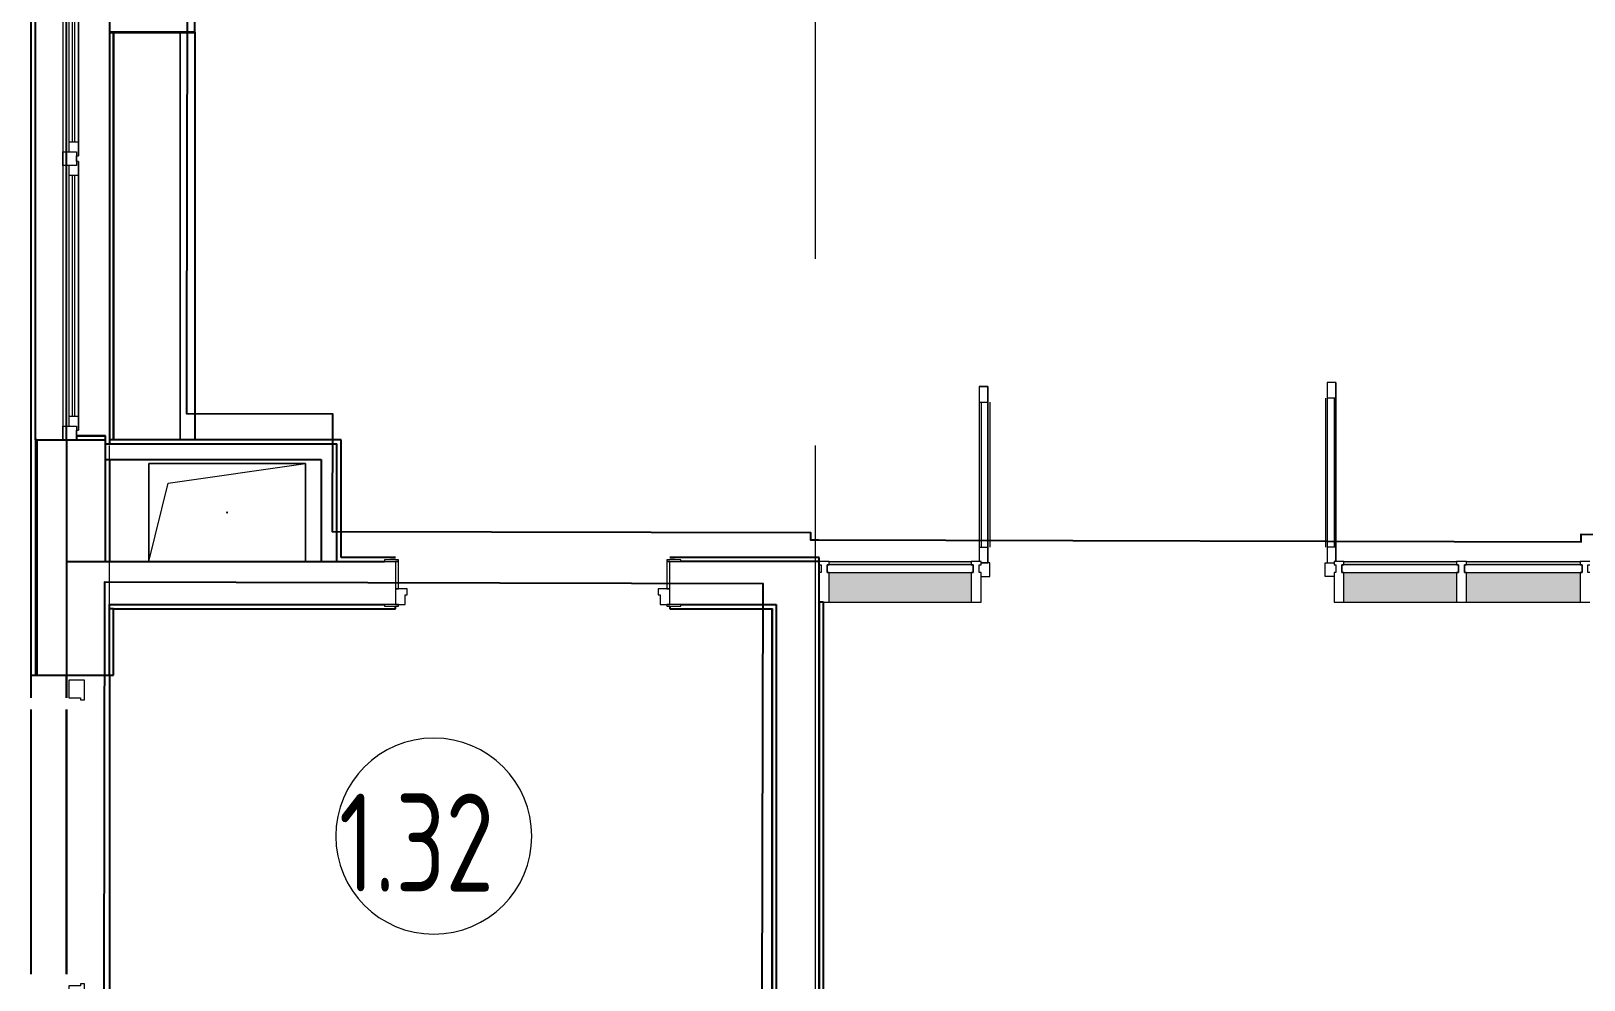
# Model space of a CAD drawing. Header units: millimetres. Extents: x -625 to 415037, y -3642 to 102118.
# Drawn here: x -225 to 7694, y 5629 to 10470 of the extents above; entities that cross this region are included whole.
import ezdxf

# ---------------------------------------------------------------- set-up
doc = ezdxf.new("R2010")
doc.units = ezdxf.units.MM
doc.linetypes.add('Осевая', pattern=[6350, 1270, -952.5, 3175, -952.5])
for name, color, linetype, lineweight in [('A-AREA-IDEN', 7, 'Continuous', 9), ('A-DETL-GENF', 7, 'Continuous', 9), ('A-GENM', 7, 'Continuous', 9), ('A-GLAZ', 7, 'Continuous', 9), ('A-GLAZ-1', 7, 'Continuous', 5), ('A-GLAZ-CURT-1', 7, 'Continuous', 5), ('A-GLAZ-CURT-2', 7, 'Continuous', 20), ('A-GLAZ-CWMG', 7, 'Continuous', 9), ('A-GLAZ-CWMG-1', 7, 'Continuous', 20), ('A-WALL', 7, 'Continuous', 5), ('Оси', 7, 'Continuous', 9), ('Оси-2', 7, 'Осевая', 9)]:
    doc.layers.add(name, color=color, linetype=linetype, lineweight=lineweight)
doc.layers.add('A-DOOR-FRAM-1', color=7, linetype='Continuous', lineweight=5, true_color=0xc0c0c0)
doc.styles.add('СПДС', font='ГОСТ тип А.ttf', dxfattribs={"width": 0.9})

# ---------------------------------------------------------------- blocks, each defined once
blk = doc.blocks.new('120_Окно_СКБ_2Ст - 120_Окно_СКБ_2Ст 2300х2500 _мал створка справа_-22272277-Объем проектирования 1 этажа')
at = {"layer": 'A-GLAZ'}
for p, q in [((-1150, -127), (-1150, -57)), ((-1150, -57), (-1080, -57)), ((-1080, -57), (-1080, -127)), ((250, -127), (250, -57)), ((250, -57), (320, -57)), ((320, -57), (320, -127)), ((1080, -127), (1080, -57)), ((1080, -57), (1150, -57)), ((1150, -57), (1150, -127)), ((-1080, -127), (-1150, -127)), ((-1080, -127), (-1100, -127)), ((-1100, -127), (-1100, -137)), ((-1100, -137), (270, -137)), ((270, -137), (-1100, -137)), ((250, -87), (-1080, -87)), ((-1080, -87), (-1080, -127)), ((-1030, -137), (-1030, -87)), ((200, -137), (200, -87)), ((250, -127), (250, -87)), ((320, -127), (250, -127)), ((270, -127), (250, -127)), ((270, -137), (270, -127)), ((320, -127), (300, -127)), ((300, -127), (300, -137)), ((300, -137), (1100, -137)), ((1100, -137), (300, -137)), ((1080, -87), (320, -87)), ((320, -87), (320, -127)), ((370, -137), (370, -87)), ((1030, -137), (1030, -87)), ((1080, -127), (1080, -87)), ((1150, -127), (1080, -127)), ((1100, -127), (1080, -127)), ((1100, -137), (1100, -127))]:
    blk.add_line(p, q, dxfattribs=at)
at = {"layer": 'A-GLAZ-1'}
for p, q in [((1150, -57), (-1150, -57)), ((-1130, -127), (-1100, -127)), ((-1030, -107), (200, -107)), ((200, -117), (-1030, -117)), ((270, -127), (300, -127)), ((370, -107), (1030, -107)), ((1030, -117), (370, -117)), ((1100, -127), (1130, -127))]:
    blk.add_line(p, q, dxfattribs=at)
blk = doc.blocks.new('110_Дверь_СКБ_2Ст - Д-1 Лестничная клетка EIS60-24280000-Объем проектирования 1 этажа')
at = {"layer": 'A-DOOR-FRAM-1'}
for p, q in [((-672.5, 118), (-742.5, 118)), ((-742.5, 118), (-742.5, 110)), ((-742.5, 110), (-672.5, 110)), ((-637.5, 110), (-687.5, 110)), ((-687.5, 110), (-687.5, 30)), ((-672.5, 110), (-672.5, 118)), ((-637.5, 60), (-637.5, 110)), ((662.5, 110), (662.5, 60)), ((712.5, 110), (662.5, 110)), ((767.5, 118), (697.5, 118)), ((697.5, 118), (697.5, 110)), ((697.5, 110), (767.5, 110)), ((712.5, 30), (712.5, 110)), ((767.5, 110), (767.5, 118)), ((-687.5, 30), (-627.5, 30)), ((-672.5, 30), (-687.5, 30)), ((-687.5, 30), (-687.5, -110)), ((-672.5, -110), (-672.5, 30)), ((-627.5, 60), (-637.5, 60)), ((-627.5, 30), (-627.5, 60)), ((662.5, 60), (652.5, 60)), ((652.5, 60), (652.5, 30)), ((652.5, 30), (712.5, 30)), ((712.5, 30), (697.5, 30)), ((697.5, 30), (697.5, -110)), ((712.5, -110), (712.5, 30)), ((-672.5, -110), (-742.5, -110)), ((-742.5, -110), (-742.5, -118)), ((-742.5, -118), (-672.5, -118)), ((-687.5, -110), (-672.5, -110)), ((-672.5, -118), (-672.5, -110)), ((697.5, -110), (712.5, -110)), ((767.5, -110), (697.5, -110)), ((697.5, -110), (697.5, -118)), ((697.5, -118), (767.5, -118)), ((767.5, -118), (767.5, -110))]:
    blk.add_line(p, q, dxfattribs=at)
blk = doc.blocks.new('110_Дверь_СКБ_2Ст_Наружная - ДН-1_л__ Двухстворчатая 1350 х3200 _ЛК_ в свету с верхним остеклением 2-22796854-Объем проектирования 1 этажа')
at = {"layer": 'A-DOOR-FRAM-1'}
for p, q in [((-715.5, -91), (-805.5, -91)), ((-805.5, -91), (-805.5, -171)), ((-715.5, -151), (-715.5, -91)), ((-705.5, -151), (-715.5, -151)), ((-705.5, -171), (-705.5, -151)), ((754.5, -151), (744.5, -151)), ((744.5, -151), (744.5, -171)), ((754.5, -91), (754.5, -151)), ((844.5, -91), (754.5, -91)), ((844.5, -171), (844.5, -91)), ((-805.5, -171), (-705.5, -171)), ((744.5, -171), (844.5, -171))]:
    blk.add_line(p, q, dxfattribs=at)
blk = doc.blocks.new('Системная панель - Стекло - 40мм-31924845-Объем проектирования 1 этажа')
at = {"layer": 'A-GLAZ-CURT-2'}
for p, q in [((300, 40), (-300, 40)), ((-300, 40), (-300, 0)), ((-300, 0), (300, 0)), ((300, 0), (300, 40))]:
    blk.add_line(p, q, dxfattribs=at)
blk = doc.blocks.new('Прямоугольный импост - Импост структурный с накладкой - 190мм-31923628-Объем проектирования 1 этажа')
at = {"layer": 'A-GLAZ-CWMG'}
for points in [[(7610, 7883), (7610, 7900), (7030, 7900), (7030, 7883)], [(7610, 7693), (7610, 7843), (7030, 7843), (7030, 7693)]]:
    blk.add_hatch(color=256, dxfattribs=at).paths.add_polyline_path(points)
for p, q in [((7030, 7900), (7610, 7900)), ((7030, 7693), (7610, 7693))]:
    blk.add_line(p, q, dxfattribs=at)
blk = doc.blocks.new('Прямоугольный импост - Импост структурный с накладкой - 190мм-31924846-Объем проектирования 1 этажа')
at = {"layer": 'A-GLAZ-CWMG-1'}
for p, q in [((-50, 0), (-50, 17)), ((-50, 17), (0, 17)), ((-40, 0), (-50, 0)), ((-40, -40), (-40, 0)), ((0, 0), (-10, 0)), ((-10, 0), (-10, -40)), ((0, 17), (0, 0)), ((-50, -190), (-50, -40)), ((-50, -40), (-40, -40)), ((-10, -40), (0, -40)), ((0, -40), (0, -190)), ((0, -190), (-50, -190))]:
    blk.add_line(p, q, dxfattribs=at)
blk = doc.blocks.new('Прямоугольный импост - Импост структурный с накладкой - 190мм-31924841-Объем проектирования 1 этажа')
at = {"layer": 'A-GLAZ-CWMG-1'}
for p, q in [((-25, 0), (-25, 17)), ((-25, 17), (25, 17)), ((-15, 0), (-25, 0)), ((-15, -40), (-15, 0)), ((25, 0), (15, 0)), ((15, 0), (15, -40)), ((25, 17), (25, 0)), ((-25, -190), (-25, -40)), ((-25, -40), (-15, -40)), ((15, -40), (25, -40)), ((25, -40), (25, -190)), ((25, -190), (-25, -190))]:
    blk.add_line(p, q, dxfattribs=at)
blk = doc.blocks.new('Прямоугольный импост - Импост структурный с накладкой - 190мм-32633541-Объем проектирования 1 этажа')
at = {"layer": 'A-GLAZ-CWMG-1'}
for p, q in [((0, 17), (-50, 17)), ((-50, 17), (-50, 0)), ((-50, 0), (-40, 0)), ((-40, 0), (-40, -40)), ((-10, -40), (-10, 0)), ((-10, 0), (0, 0)), ((-40, -40), (-50, -40)), ((-50, -40), (-50, -190)), ((0, -40), (-10, -40)), ((-50, -190), (0, -190))]:
    blk.add_line(p, q, dxfattribs=at)
blk = doc.blocks.new('Системная панель - Стекло - 40мм-31924851-Объем проектирования 1 этажа')
at = {"layer": 'A-GLAZ-CURT-2'}
for p, q in [((297.5, 40), (-297.5, 40)), ((-297.5, 40), (-297.5, 0)), ((-297.5, 0), (297.5, 0)), ((297.5, 0), (297.5, 40))]:
    blk.add_line(p, q, dxfattribs=at)
blk = doc.blocks.new('Дверь_Витражная_остекление_ - ДВН_CОШ в витраже В-6-31924853-Объем проектирования 1 этажа')
at = {"layer": 'A-DETL-GENF'}
for p, q in [((-900, 60), (-855, 60)), ((-855, 60), (-855, -10)), ((900, 60), (855, 60)), ((855, 60), (855, -10)), ((-910, -930), (-910, -17)), ((-910, -17), (-910, -930)), ((-865, -10), (-900, -10)), ((-865, -10), (-900, -10)), ((-855, -10), (-900, -10)), ((-865, -930), (-865, -10)), ((-865, -930), (-865, -10)), ((855, -10), (900, -10)), ((865, -10), (900, -10)), ((865, -910), (865, -10)), ((865, -10), (865, -910)), ((900, -10), (865, -10)), ((910, -910), (910, -17)), ((910, -910), (910, -17)), ((-910, -90), (-865, -90)), ((-900, -850), (-900, -90)), ((-856, -850), (-856, -90)), ((856, -830), (856, -90)), ((910, -90), (865, -90)), ((900, -830), (900, -90)), ((-910, -850), (-865, -850)), ((910, -830), (865, -830)), ((-910, -930), (-865, -930)), ((-910, -930), (-865, -930)), ((910, -910), (865, -910)), ((865, -910), (910, -910))]:
    blk.add_line(p, q, dxfattribs=at)
blk = doc.blocks.new('Системная панель - Стекло - 40мм-31924990-Объем проектирования 1 этажа')
at = {"layer": 'A-GLAZ-CURT-1'}
h = blk.add_hatch(dxfattribs=at)
h.set_pattern_fill('FP_188', color=256, style=0, pattern_type=2)
h.set_pattern_definition([(225, (4342.5, 7683), (565.685, -565.685), [400, -1200]), (225, (4742.5, 7883), (565.685, -565.685), [1200, -400]), (225, (3942.5, 8083), (565.685, -565.685), [400, -1200])])
h.paths.add_polyline_path([(372.5, 40), (-372.5, 40), (-372.5, 0), (372.5, 0), (372.5, 3)])
at = {"layer": 'A-GLAZ-CURT-2'}
for p, q in [((372.5, 40), (-372.5, 40)), ((-372.5, 40), (-372.5, 0)), ((-372.5, 0), (372.5, 0)), ((372.5, 0), (372.5, 40))]:
    blk.add_line(p, q, dxfattribs=at)
blk = doc.blocks.new('Прямоугольный импост - Импост структурный с накладкой - 190мм-23800918-Объем проектирования 1 этажа')
at = {"layer": 'A-GLAZ-CWMG'}
for points in [[(4505, 7883), (4505, 7900), (3780, 7900), (3780, 7883), (4060, 7883)], [(3803.3, 7693), (4505, 7693), (4505, 7843), (3780, 7843), (3780, 7693)]]:
    blk.add_hatch(color=256, dxfattribs=at).paths.add_polyline_path(points)
for p, q in [((3780, 7900), (4505, 7900)), ((3780, 7693), (4505, 7693))]:
    blk.add_line(p, q, dxfattribs=at)
blk = doc.blocks.new('Прямоугольный импост - Импост структурный с накладкой - 190мм-31923825-Объем проектирования 1 этажа')
at = {"layer": 'A-GLAZ-CWMG'}
for points in [[(6405, 7883), (6980, 7883), (6980, 7900), (6405, 7900)], [(6810, 7693), (6980, 7693), (6980, 7843), (6405, 7843), (6405, 7693)]]:
    blk.add_hatch(color=256, dxfattribs=at).paths.add_polyline_path(points)
for p, q in [((6405, 7900), (6980, 7900)), ((6405, 7693), (6980, 7693))]:
    blk.add_line(p, q, dxfattribs=at)
blk = doc.blocks.new('GM_Отверстие прямоугольное _в плите_ - Отверстие-21979368-Объем проектирования 1 этажа')
at = {"layer": 'A-GENM'}
for p, q in [((-400, -250), (-400, 250)), ((-400, 250), (400, 250)), ((400, 250), (-400, 250)), ((-400, 250), (-400, -250)), ((-300, 150), (400, 250)), ((400, 250), (400, -250)), ((400, -250), (400, 250)), ((-400, -250), (-300, 150))]:
    blk.add_line(p, q, dxfattribs=at)
for start, end in [(360, 180), (180, 360)]:
    blk.add_arc((0, 0), 2.5, start, end, dxfattribs=at)
blk = doc.blocks.new('Прямоугольный импост - Импост структурный с накладкой - 190мм-31924844-Объем проектирования 1 этажа')
at = {"layer": 'A-GLAZ-CWMG-1'}
for p, q in [((-25, 0), (-25, 17)), ((-25, 17), (25, 17)), ((-15, 0), (-25, 0)), ((-15, -40), (-15, 0)), ((25, 0), (15, 0)), ((15, 0), (15, -40)), ((25, 17), (25, 0)), ((-25, -190), (-25, -40)), ((-25, -40), (-15, -40)), ((15, -40), (25, -40)), ((25, -40), (25, -190)), ((25, -190), (-25, -190))]:
    blk.add_line(p, q, dxfattribs=at)
blk = doc.blocks.new('Зашивка приборов отопления14 - Зашивка приборов отопления-33280456-Объем проектирования 1 этажа')
at = {"layer": 'A-WALL'}
for p, q in [((37471.9, 23439), (35392.9, 23439)), ((35391.9, 23079), (37471.9, 23079)), ((37471.9, 23079), (35391.9, 23079)), ((35391.9, 23004), (37471.9, 23004))]:
    blk.add_line(p, q, dxfattribs=at)
blk = doc.blocks.new('Марка_Помещения - Номер-25198446-Объем проектирования 1 этажа')
at = {"layer": 'A-AREA-IDEN'}
for start, end in [(360, 180), (180, 360)]:
    blk.add_arc((0, 0), 2.5, start, end, dxfattribs=at)

msp = doc.modelspace()

# ---------------------------------------------------------------- linework, layer by layer
for p, q in [((-225.3, 7068.9), (-225.3, 15243.9)), ((174.7, 10763.9), (174.7, 10463.9)), ((610.7, 10463.9), (610.7, 10742.9)), ((-203.3, 8383.9), (-203.3, 10683.9)), ((-45.3, 8383.9), (-45.3, 10683.9)), ((610.7, 10463.9), (174.7, 10463.9)), ((174.7, 10463.9), (174.7, 10462.9)), ((174.7, 10462.9), (174.7, 8384.9)), ((174.7, 10462.9), (610.2, 10462.9)), ((194.7, 8384.9), (194.7, 10463.9)), ((195.7, 10463.9), (195.7, 8384.9)), ((610.2, 10462.9), (610.2, 10463.9)), ((610.7, 10463.9), (610.7, 8384.9)), ((154.7, 8404.9), (6.7, 8404.9)), ((6.7, 8404.9), (6.7, 8403.9)), ((154.7, 8403.9), (6.7, 8403.9)), ((6.7, 8403.9), (6.7, 8383.9)), ((154.7, 8403.9), (154.7, 8404.9)), ((154.7, 7763.9), (154.7, 8403.9)), ((-195.3, 8383.9), (-203.3, 8383.9)), ((-203.3, 8383.9), (-203.3, 7183.9)), ((-198.3, 8383.9), (-198.3, 7183.9)), ((-195.3, 8383.9), (-195.3, 7183.9)), ((-195.3, 8383.9), (154.7, 8383.9)), ((-45.3, 8383.9), (-45.3, 7183.9)), ((154.7, 8363.9), (1334.7, 8363.9)), ((194.7, 8384.9), (174.7, 8384.9)), ((174.7, 8384.9), (174.7, 8363.9)), ((194.7, 8384.9), (194.7, 8383.9)), ((195.7, 8384.9), (194.7, 8384.9)), ((1354.7, 8383.9), (194.7, 8383.9)), ((1355.7, 8384.9), (195.7, 8384.9)), ((1334.7, 7763.9), (1334.7, 8363.9)), ((1354.7, 8383.9), (1354.7, 8383.9)), ((1355.7, 7784.9), (1355.7, 8384.9)), ((154.7, 8283.9), (1254.7, 8283.9)), ((174.7, 8283.9), (174.7, 7763.9)), ((1254.7, 8283.9), (1254.7, 7763.9)), ((-45.3, 7763.9), (154.7, 7763.9)), ((154.7, 7763.9), (1577.9, 7763.9)), ((1354.7, 7783.9), (1354.7, 7784.9)), ((1632.9, 7784.9), (1355.7, 7784.9)), ((1607.9, 7783.9), (1632.9, 7783.9)), ((1632.9, 7783.9), (1632.9, 7784.9)), ((3794.7, 7784.9), (3032.9, 7784.9)), ((3032.9, 7784.9), (3032.9, 7783.9)), ((3032.9, 7783.9), (3057.9, 7783.9)), ((3794.7, 7763.9), (3087.9, 7763.9)), ((3794.7, 7783.9), (3794.7, 7784.9)), ((3794.7, -236.1), (3794.7, 7783.9)), ((174.7, 7183.9), (174.7, 7543.9)), ((174.7, 7543.9), (1577.9, 7543.9)), ((174.7, 7523.9), (194.7, 7523.9)), ((194.7, 7523.9), (194.7, 7522.9)), ((1632.9, 7523.9), (1632.9, 7535.9)), ((1632.9, 7522.9), (1632.9, 7523.9)), ((3032.9, 7535.9), (3032.9, 7523.9)), ((3032.9, 7523.9), (3032.9, 7522.9)), ((3087.9, 7543.9), (3574.7, 7543.9)), ((3553.7, 5151.4), (3553.7, 7523.9)), ((3554.7, 7523.9), (3554.7, 4.9)), ((3574.7, 7543.9), (3574.7, -16.1)), ((3814.7, 7556.9), (3794.7, 7556.9)), ((3794.7, 7556.9), (3794.7, 13.9)), ((3815.7, 7553.9), (3814.7, 7553.9)), ((3815.7, 4.9), (3815.7, 7553.9)), ((195.7, 7522.9), (194.7, 7522.9)), ((195.7, 7183.9), (195.7, 7522.9)), ((195.7, 7522.9), (1632.9, 7522.9)), ((3032.9, 7522.9), (3553.7, 7522.9)), ((3553.7, 7523.4), (3554.7, 7523.4)), ((3554.7, 7522.9), (3553.7, 7522.9)), ((-225.3, 7183.9), (-203.3, 7183.9)), ((-203.3, 7183.9), (-195.3, 7183.9)), ((-195.3, 7183.9), (194.7, 7183.9)), ((-45.3, 7183.9), (-45.3, 7068.9)), ((-45.3, 7068.9), (-45.3, 7183.9)), ((174.7, 7183.9), (174.7, 5483.9)), ((194.7, 7183.9), (195.7, 7183.9)), ((-225.3, 5658.9), (-225.3, 7008.9)), ((-45.3, 7008.9), (-45.3, 5658.9)), ((-45.3, 5658.9), (-45.3, 7008.9)), ((3553.7, 5889.3), (3554.7, 5889.3))]:
    msp.add_line(p, q)
at = {"flags": 128}
msp.add_lwpolyline([(8108.1, 14699.7), (7134, 14702), (7133.7, 14556.8), (6816.2, 14557.5), (6807.5, 10862.5), (3566, 10870.1), (3566.1, 10891.1), (1857.1, 10895.1), (1857, 10874.1), (572.5, 10877.2), (571.9, 10597.7), (570.9, 10597.7), (566.6, 8797.7), (567.6, 8797.7), (567, 8519.2), (1312, 8517.4), (1310.6, 7917.4), (3749.6, 7911.7), (3749.5, 7873.7), (3792.5, 7873.6), (7679.5, 7864.5), (7679.5, 7902.5), (20089.8, 7873.3)], dxfattribs=at)
msp.add_lwpolyline([(3501.2, 4797.7), (3502.2, 4797.7), (3502.3, 4800.2), (3501.3, 4800.2), (3507.9, 7650.3), (150, 7658.1), (145, 5540.1), (1970, 5535.9), (1960.7, 1593.9), (1668.7, 1594.6), (1677.6, 5374.5), (144.6, 5378.1), (132.3, 140.2), (2882.3, 133.7), (3135.3, 133.1), (3136.2, 528.1), (3491.2, 527.3)], close=True, dxfattribs=at)
at = {"layer": 'Оси'}
msp.add_line((174.7, 10243.9), (174.7, 15243.9), dxfattribs=at)
at = {"layer": 'Оси-2'}
for p, q in [((3774.7, 2957.7), (3774.7, 22262)), ((174.7, 2957.7), (174.7, 10243.9))]:
    msp.add_line(p, q, dxfattribs=at)

# ---------------------------------------------------------------- block references
at = {"color": 3, "rotation": 89.99999999999991}
msp.add_blockref('120_Окно_СКБ_2Ст - 120_Окно_СКБ_2Ст 2300х2500 _мал створка справа_-22272277-Объем проектирования 1 этажа', (-120.3, 9533.9), dxfattribs=at)
for name, p, rotation in [('Зашивка приборов отопления14 - Зашивка приборов отопления-33280456-Объем проектирования 1 этажа', (23613.7, -27008), 90.0000000000001), ('Дверь_Витражная_остекление_ - ДВН_CОШ в витраже В-6-31924853-Объем проектирования 1 этажа', (5519.7, 7746.9), 180), ('110_Дверь_СКБ_2Ст - Д-1 Лестничная клетка EIS60-24280000-Объем проектирования 1 этажа', (2345.4, 7653.9), 180), ('Системная панель - Стекло - 40мм-31924990-Объем проектирования 1 этажа', (4207.2, 7746.9), 180), ('Системная панель - Стекло - 40мм-31924851-Объем проектирования 1 этажа', (6757.2, 7746.9), 180), ('Системная панель - Стекло - 40мм-31924845-Объем проектирования 1 этажа', (7384.7, 7746.9), 180), ('110_Дверь_СКБ_2Ст_Наружная - ДН-1_л__ Двухстворчатая 1350 х3200 _ЛК_ в свету с верхним остеклением 2-22796854-Объем проектирования 1 этажа', (-124.3, 6314.4), 89.99999999999991)]:
    msp.add_blockref(name, p, dxfattribs=dict(rotation=rotation))
for name, p in [('GM_Отверстие прямоугольное _в плите_ - Отверстие-21979368-Объем проектирования 1 этажа', (774.7, 8013.9)), ('Прямоугольный импост - Импост структурный с накладкой - 190мм-23800918-Объем проектирования 1 этажа', (64.7, -136.1)), ('Прямоугольный импост - Импост структурный с накладкой - 190мм-31923825-Объем проектирования 1 этажа', (64.7, -136.1)), ('Прямоугольный импост - Импост структурный с накладкой - 190мм-31923628-Объем проектирования 1 этажа', (64.7, -136.1)), ('Прямоугольный импост - Импост структурный с накладкой - 190мм-32633541-Объем проектирования 1 этажа', (7724.7, 7746.9))]:
    msp.add_blockref(name, p)
at = {"extrusion": (0, 0, -1)}
for name, p in [('Прямоугольный импост - Импост структурный с накладкой - 190мм-31924846-Объем проектирования 1 этажа', (-3794.7, 7746.9)), ('Прямоугольный импост - Импост структурный с накладкой - 190мм-31924841-Объем проектирования 1 этажа', (-4594.7, 7746.9)), ('Прямоугольный импост - Импост структурный с накладкой - 190мм-31924841-Объем проектирования 1 этажа', (-6444.7, 7746.9)), ('Прямоугольный импост - Импост структурный с накладкой - 190мм-31924844-Объем проектирования 1 этажа', (-7069.7, 7746.9))]:
    msp.add_blockref(name, p, dxfattribs=at)
at = {"layer": 'A-AREA-IDEN', "xscale": 199.9999999999999, "yscale": 199.9999999999999, "zscale": 199.9999999999999}
msp.add_blockref('Марка_Помещения - Номер-25198446-Объем проектирования 1 этажа', (1828.6, 6362.6), dxfattribs=at)

# ---------------------------------------------------------------- texts
at = {"layer": 'A-AREA-IDEN', "insert": (1344.9, 6579.7), "char_height": 500, "width": 1212.151, "attachment_point": 1, "style": 'СПДС'}
msp.add_mtext('1.32', dxfattribs=at)

doc.saveas('drawing.dxf')
